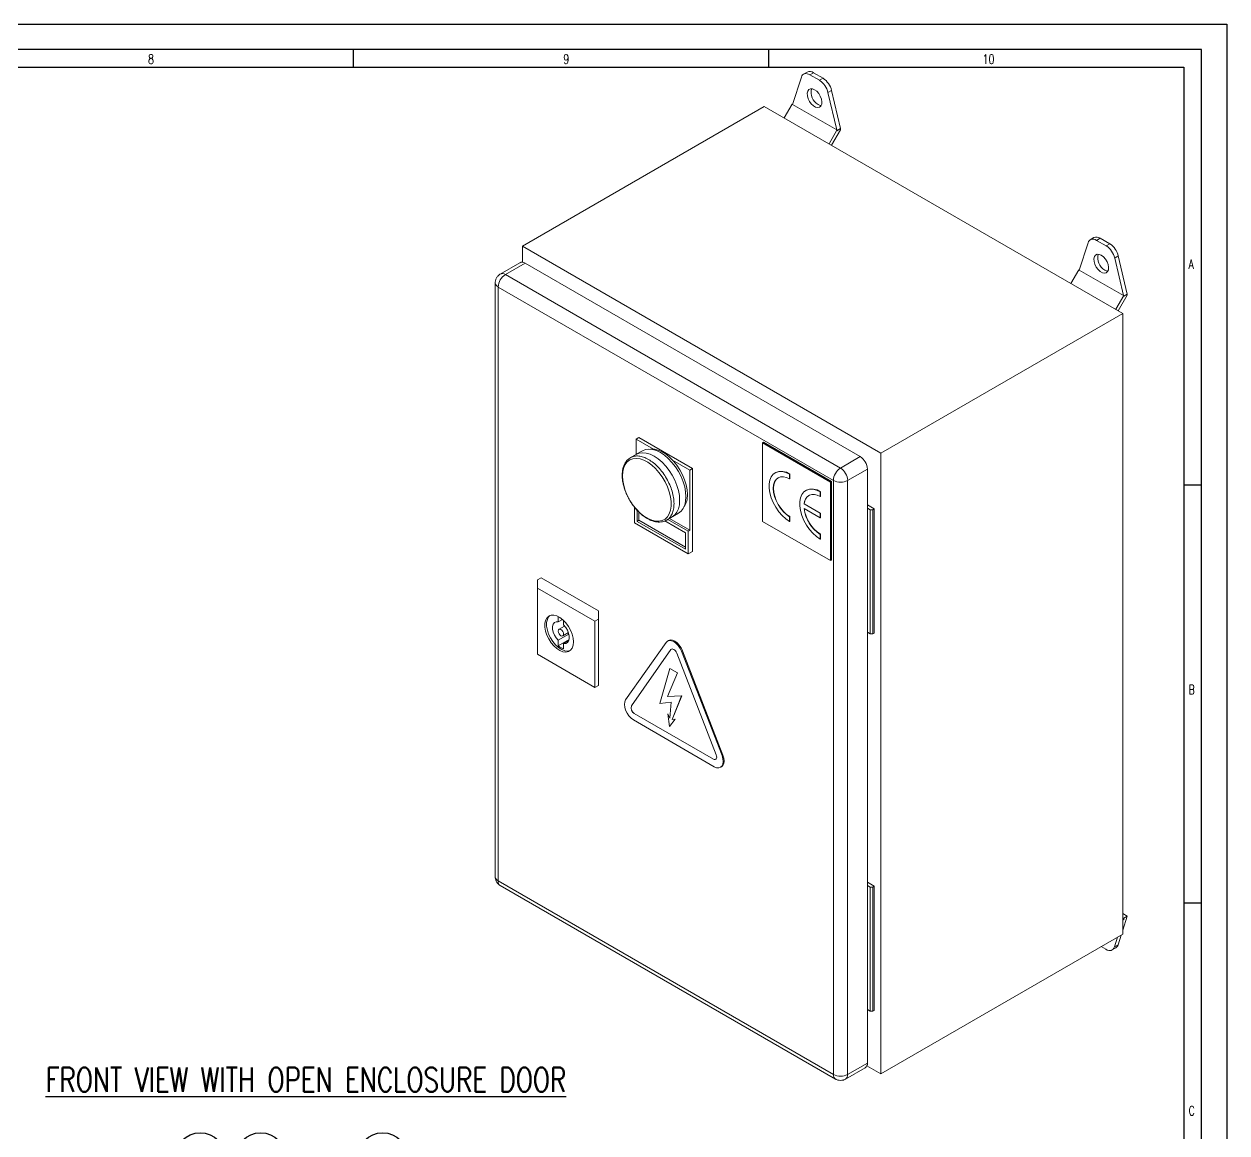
# Model space of a CAD drawing. Extents: x 4137 to 28680, y 2446 to 6814.
# Drawn here: x 11063.2 to 11537.8, y 3777.8 to 4215.3 of the extents above; entities that cross this region are included whole.
import ezdxf

# ---------------------------------------------------------------- set-up
doc = ezdxf.new("R2010")
doc.units = 0
doc.header["$LTSCALE"] = 0.5
doc.layers.get('0').update_dxf_attribs({"linetype": 'CONTINUOUS'})
doc.layers.add('DIM', color=5, linetype='CONTINUOUS')
doc.styles.get("Standard").update_dxf_attribs({"font": 'simplex.shx'})

msp = doc.modelspace()

# ---------------------------------------------------------------- linework, layer by layer
at = {"color": 7, "linetype": 'Continuous'}
for p, q in [((9855.8, 4215.32), (11537.8, 4215.32)), ((9855.8, 4215.32), (11537.8, 4215.32)), ((11537.8, 4215.32), (11537.8, 3027.32)), ((11537.8, 4215.32), (11537.8, 3027.32)), ((11527.8, 4205.32), (9875.8, 4205.32)), ((11527.8, 4205.32), (9875.8, 4205.32)), ((11527.8, 3037.32), (11527.8, 4205.32)), ((11527.8, 3037.32), (11527.8, 4205.32)), ((9882.8, 4198.32), (11520.8, 4198.32)), ((9882.8, 4198.32), (11520.8, 4198.32)), ((11520.8, 4198.32), (11520.8, 3145.32)), ((11520.8, 4198.32), (11520.8, 3145.32))]:
    msp.add_line(p, q, dxfattribs=at)
at = {"color": 7, "linetype": 'Continuous', "lineweight": 15}
for p, q in [((11372.18, 4196.35), (11370.76, 4195.54)), ((11372.18, 4196.35), (11370.76, 4195.54)), ((11373.26, 4195.29), (11374.68, 4196.11)), ((11373.26, 4195.29), (11374.68, 4196.11)), ((11374.68, 4196.11), (11378.44, 4193.93)), ((11374.68, 4196.11), (11378.44, 4193.93)), ((11369.89, 4194.37), (11366.43, 4183.58)), ((11369.89, 4194.37), (11366.43, 4183.58)), ((11377.02, 4193.12), (11373.26, 4195.29)), ((11377.02, 4193.12), (11373.26, 4195.29)), ((11377.02, 4193.12), (11378.44, 4193.93)), ((11377.02, 4193.12), (11378.44, 4193.93)), ((11380.4, 4188.31), (11381.81, 4189.12)), ((11380.4, 4188.31), (11381.81, 4189.12)), ((11383.86, 4173.52), (11380.4, 4188.31)), ((11383.86, 4173.52), (11380.4, 4188.31)), ((11381.81, 4189.12), (11385.34, 4174.07)), ((11381.81, 4189.12), (11385.34, 4174.07)), ((11355.28, 4182.81), (11259.82, 4127.7)), ((11355.28, 4182.81), (11259.82, 4127.7)), ((11496.7, 4101.17), (11355.28, 4182.81)), ((11496.7, 4101.17), (11355.28, 4182.81)), ((11366.24, 4183.69), (11363.12, 4178.28)), ((11366.24, 4183.69), (11363.12, 4178.28)), ((11366.43, 4183.58), (11366.24, 4183.69)), ((11366.43, 4183.58), (11366.24, 4183.69)), ((11383.86, 4173.52), (11366.43, 4183.58)), ((11383.86, 4173.52), (11366.43, 4183.58)), ((11380.8, 4168.08), (11383.92, 4173.48)), ((11380.8, 4168.08), (11383.92, 4173.48)), ((11381.8, 4167.5), (11385.34, 4173.62)), ((11381.8, 4167.5), (11385.34, 4173.62)), ((11383.92, 4173.48), (11383.86, 4173.52)), ((11383.92, 4173.48), (11383.86, 4173.52)), ((11385.34, 4174.07), (11383.92, 4173.25)), ((11385.34, 4174.07), (11383.92, 4173.25)), ((11383.92, 4173.25), (11383.92, 4173.48)), ((11383.92, 4173.25), (11383.92, 4173.48)), ((11385.34, 4174.07), (11385.34, 4173.62)), ((11385.34, 4174.07), (11385.34, 4173.62)), ((11483.02, 4129.06), (11479.56, 4118.27)), ((11483.02, 4129.06), (11479.56, 4118.27)), ((11485.31, 4131.04), (11483.9, 4130.22)), ((11485.31, 4131.04), (11483.9, 4130.22)), ((11486.4, 4129.98), (11487.81, 4130.79)), ((11486.4, 4129.98), (11487.81, 4130.79)), ((11490.16, 4127.81), (11486.4, 4129.98)), ((11490.16, 4127.81), (11486.4, 4129.98)), ((11487.81, 4130.79), (11491.57, 4128.62)), ((11487.81, 4130.79), (11491.57, 4128.62)), ((11259.82, 4127.7), (11259.82, 4121.34)), ((11259.82, 4127.7), (11401.25, 4046.06)), ((11259.82, 4127.7), (11259.82, 4121.34)), ((11259.82, 4127.7), (11401.25, 4046.06)), ((11490.16, 4127.81), (11491.57, 4128.62)), ((11490.16, 4127.81), (11491.57, 4128.62)), ((11258.88, 4121.16), (11251.11, 4116.67)), ((11258.88, 4121.16), (11251.11, 4116.67)), ((11253.11, 4116.47), (11260.88, 4120.96)), ((11253.11, 4116.47), (11260.88, 4120.96)), ((11260.88, 4120.96), (11393.11, 4044.63)), ((11260.88, 4120.96), (11393.11, 4044.63)), ((11493.53, 4122.99), (11494.95, 4123.81)), ((11493.53, 4122.99), (11494.95, 4123.81)), ((11497, 4108.21), (11493.53, 4122.99)), ((11497, 4108.21), (11493.53, 4122.99)), ((11494.95, 4123.81), (11498.47, 4108.76)), ((11494.95, 4123.81), (11498.47, 4108.76)), ((11385.34, 4040.14), (11253.11, 4116.47)), ((11385.34, 4040.14), (11253.11, 4116.47)), ((11479.38, 4118.37), (11476.26, 4112.97)), ((11479.38, 4118.37), (11476.26, 4112.97)), ((11479.56, 4118.27), (11479.38, 4118.37)), ((11479.56, 4118.27), (11479.38, 4118.37)), ((11497, 4108.21), (11479.56, 4118.27)), ((11497, 4108.21), (11479.56, 4118.27)), ((11249.11, 4113.21), (11249.11, 3878.86)), ((11249.11, 4113.21), (11249.11, 3878.86)), ((11250.28, 4111.57), (11382.51, 4035.24)), ((11250.28, 3877.23), (11250.28, 4111.57)), ((11250.28, 4111.57), (11382.51, 4035.24)), ((11250.28, 3877.23), (11250.28, 4111.57)), ((11493.94, 4102.76), (11497.06, 4108.17)), ((11493.94, 4102.76), (11497.06, 4108.17)), ((11494.94, 4102.19), (11498.47, 4108.31)), ((11494.94, 4102.19), (11498.47, 4108.31)), ((11497.06, 4108.17), (11497, 4108.21)), ((11497.06, 4108.17), (11497, 4108.21)), ((11498.47, 4108.76), (11497.06, 4107.94)), ((11498.47, 4108.76), (11497.06, 4107.94)), ((11497.06, 4107.94), (11497.06, 4108.17)), ((11497.06, 4107.94), (11497.06, 4108.17)), ((11498.47, 4108.76), (11498.47, 4108.31)), ((11498.47, 4108.76), (11498.47, 4108.31)), ((11401.25, 4046.06), (11496.7, 4101.17)), ((11401.25, 4046.06), (11496.7, 4101.17)), ((11496.7, 3856.2), (11496.7, 4101.17)), ((11496.7, 3856.2), (11496.7, 4101.17)), ((11305.79, 4052.18), (11304.73, 4051.56)), ((11305.79, 4052.18), (11304.73, 4051.56)), ((11304.73, 4051.56), (11304.73, 4045.56)), ((11311.59, 4047.6), (11304.73, 4051.56)), ((11304.73, 4051.56), (11304.73, 4045.56)), ((11311.59, 4047.6), (11304.73, 4051.56)), ((11327, 4039.93), (11305.79, 4052.18)), ((11327, 4039.93), (11305.79, 4052.18)), ((11354.93, 4050.34), (11354.58, 4050.14)), ((11354.93, 4050.34), (11354.58, 4050.14)), ((11381.45, 4034.63), (11354.58, 4050.14)), ((11354.58, 4050.14), (11354.58, 4019.11)), ((11381.45, 4034.63), (11354.58, 4050.14)), ((11354.58, 4050.14), (11354.58, 4019.11)), ((11381.8, 4034.83), (11354.93, 4050.34)), ((11381.8, 4034.83), (11354.93, 4050.34)), ((11304.67, 4045.53), (11302.45, 4044.25)), ((11304.67, 4045.53), (11302.45, 4044.25)), ((11307.15, 4046.95), (11304.98, 4045.7)), ((11307.15, 4046.95), (11304.98, 4045.7)), ((11393.11, 4044.63), (11385.34, 4040.14)), ((11393.11, 4044.63), (11385.34, 4040.14)), ((11401.25, 3801.1), (11401.25, 4046.06)), ((11401.25, 3801.1), (11401.25, 4046.06)), ((11325.94, 4039.32), (11319.08, 4043.28)), ((11325.94, 4039.32), (11319.08, 4043.28)), ((11327, 4039.93), (11325.94, 4039.32)), ((11327, 4039.93), (11325.94, 4039.32)), ((11325.94, 4015.64), (11325.94, 4039.32)), ((11325.94, 4015.64), (11325.94, 4039.32)), ((11327, 4007.27), (11327, 4039.93)), ((11327, 4007.27), (11327, 4039.93)), ((11388.16, 4035.24), (11395.94, 4039.73)), ((11388.16, 4035.24), (11395.94, 4039.73)), ((11395.94, 4039.73), (11395.94, 3805.38)), ((11395.94, 4039.73), (11395.94, 3805.38)), ((11359.62, 4038.29), (11359.55, 4038.25)), ((11359.62, 4038.29), (11359.55, 4038.25)), ((11365.25, 4037.69), (11365.32, 4037.73)), ((11365.25, 4037.69), (11365.32, 4037.73)), ((11365.25, 4037.69), (11365.25, 4035.83)), ((11365.25, 4037.69), (11365.25, 4035.83)), ((11365.25, 4035.83), (11365.32, 4035.87)), ((11365.25, 4035.83), (11365.32, 4035.87)), ((11365.32, 4037.73), (11365.32, 4035.87)), ((11365.32, 4037.73), (11365.32, 4035.87)), ((11381.8, 4034.83), (11381.45, 4034.63)), ((11381.8, 4034.83), (11381.45, 4034.63)), ((11381.45, 4003.6), (11381.45, 4034.63)), ((11381.45, 4003.6), (11381.45, 4034.63)), ((11381.8, 4003.8), (11381.8, 4034.83)), ((11381.8, 4003.8), (11381.8, 4034.83)), ((11382.51, 4035.24), (11382.51, 3800.89)), ((11382.51, 4035.24), (11382.51, 3800.89)), ((11388.16, 3800.89), (11388.16, 4035.24)), ((11388.16, 3800.89), (11388.16, 4035.24)), ((11371.72, 4031.31), (11371.65, 4031.27)), ((11371.72, 4031.31), (11371.65, 4031.27)), ((11377.34, 4030.71), (11377.42, 4030.75)), ((11377.34, 4030.71), (11377.42, 4030.75)), ((11377.34, 4030.71), (11377.34, 4028.85)), ((11377.34, 4030.71), (11377.34, 4028.85)), ((11377.42, 4030.75), (11377.42, 4028.89)), ((11377.42, 4030.75), (11377.42, 4028.89)), ((11304.02, 4024.75), (11304.02, 4018.49)), ((11304.02, 4024.75), (11304.02, 4018.49)), ((11370.95, 4026.02), (11371.02, 4026.06)), ((11370.95, 4026.02), (11371.02, 4026.06)), ((11370.95, 4026.02), (11377.34, 4022.33)), ((11370.95, 4026.02), (11377.34, 4022.33)), ((11371.02, 4026.06), (11377.42, 4022.37)), ((11371.02, 4026.06), (11377.42, 4022.37)), ((11377.34, 4028.85), (11377.42, 4028.89)), ((11377.34, 4028.85), (11377.42, 4028.89)), ((11398.63, 4024.01), (11395.94, 4025.56)), ((11398.63, 4024.01), (11395.94, 4025.56)), ((11305.08, 4023.51), (11305.08, 4019.11)), ((11305.08, 4023.51), (11305.08, 4019.11)), ((11305.79, 4022.77), (11305.79, 4019.51)), ((11305.79, 4022.77), (11305.79, 4019.51)), ((11316.7, 4019.57), (11318.92, 4020.85)), ((11316.7, 4019.57), (11318.92, 4020.85)), ((11325.23, 4015.23), (11317.21, 4019.86)), ((11325.23, 4015.23), (11317.21, 4019.86)), ((11325.94, 4015.64), (11317.91, 4020.27)), ((11325.94, 4015.64), (11317.91, 4020.27)), ((11319.21, 4021.03), (11321.39, 4022.29)), ((11319.21, 4021.03), (11321.39, 4022.29)), ((11365.25, 4020.93), (11365.32, 4020.97)), ((11365.25, 4020.93), (11365.32, 4020.97)), ((11365.25, 4020.93), (11365.25, 4019.07)), ((11365.25, 4020.93), (11365.25, 4019.07)), ((11365.32, 4020.97), (11365.32, 4019.11)), ((11365.32, 4020.97), (11365.32, 4019.11)), ((11370.95, 4024.16), (11377.34, 4020.47)), ((11370.95, 4024.16), (11377.34, 4020.47)), ((11377.34, 4022.33), (11377.42, 4022.37)), ((11377.34, 4022.33), (11377.42, 4022.37)), ((11377.34, 4022.33), (11377.34, 4020.47)), ((11377.34, 4022.33), (11377.34, 4020.47)), ((11377.34, 4020.47), (11377.42, 4020.51)), ((11377.34, 4020.47), (11377.42, 4020.51)), ((11377.42, 4022.37), (11377.42, 4020.51)), ((11377.42, 4022.37), (11377.42, 4020.51)), ((11395.94, 4024.34), (11397.07, 4023.68)), ((11395.94, 4024.34), (11397.07, 4023.68)), ((11397.07, 4023.68), (11398.06, 4023.68)), ((11397.07, 4023.68), (11397.07, 3974.69)), ((11397.07, 4023.68), (11398.06, 4023.68)), ((11397.07, 4023.68), (11397.07, 3974.69)), ((11398.06, 4023.68), (11398.63, 4024.01)), ((11398.06, 4023.68), (11398.63, 4024.01)), ((11398.06, 3974.69), (11398.06, 4023.68)), ((11398.06, 3974.69), (11398.06, 4023.68)), ((11398.63, 3975.02), (11398.63, 4024.01)), ((11398.63, 3975.02), (11398.63, 4024.01)), ((11304.02, 4018.49), (11325.23, 4006.25)), ((11304.02, 4018.49), (11325.23, 4006.25)), ((11305.08, 4019.11), (11305.79, 4019.51)), ((11305.08, 4019.11), (11305.79, 4019.51)), ((11305.08, 4019.11), (11324.17, 4008.08)), ((11305.08, 4019.11), (11324.17, 4008.08)), ((11305.79, 4019.51), (11324.17, 4008.9)), ((11305.79, 4019.51), (11324.17, 4008.9)), ((11324.17, 4014.62), (11316.08, 4019.29)), ((11324.17, 4014.62), (11316.08, 4019.29)), ((11325.23, 4015.23), (11325.94, 4015.64)), ((11325.23, 4015.23), (11325.94, 4015.64)), ((11325.23, 4006.25), (11325.23, 4015.23)), ((11325.23, 4006.25), (11325.23, 4015.23)), ((11354.58, 4019.11), (11381.45, 4003.6)), ((11354.58, 4019.11), (11381.45, 4003.6)), ((11365.25, 4019.07), (11365.32, 4019.11)), ((11365.25, 4019.07), (11365.32, 4019.11)), ((11324.17, 4008.08), (11324.17, 4014.62)), ((11324.17, 4008.08), (11324.17, 4014.62)), ((11377.34, 4013.95), (11377.42, 4013.99)), ((11377.34, 4013.95), (11377.42, 4013.99)), ((11377.34, 4013.95), (11377.34, 4012.09)), ((11377.34, 4013.95), (11377.34, 4012.09)), ((11377.34, 4012.09), (11377.42, 4012.13)), ((11377.34, 4012.09), (11377.42, 4012.13)), ((11377.42, 4013.99), (11377.42, 4012.13)), ((11377.42, 4013.99), (11377.42, 4012.13)), ((11327, 4007.27), (11325.23, 4006.25)), ((11327, 4007.27), (11325.23, 4006.25)), ((11381.8, 4003.8), (11381.45, 4003.6)), ((11381.8, 4003.8), (11381.45, 4003.6)), ((11267.25, 3996.85), (11265.83, 3996.04)), ((11267.25, 3996.85), (11265.83, 3996.04)), ((11289.88, 3983.79), (11267.25, 3996.85)), ((11289.88, 3983.79), (11267.25, 3996.85)), ((11265.83, 3996.04), (11265.83, 3992.77)), ((11265.83, 3996.04), (11265.83, 3992.77)), ((11265.83, 3966.64), (11265.83, 3992.77)), ((11265.83, 3992.77), (11288.46, 3979.71)), ((11265.83, 3966.64), (11265.83, 3992.77)), ((11265.83, 3992.77), (11288.46, 3979.71)), ((11289.88, 3980.52), (11289.88, 3983.79)), ((11289.88, 3980.52), (11289.88, 3983.79)), ((11273.97, 3979.46), (11273.97, 3981.53)), ((11273.97, 3979.46), (11273.97, 3981.53)), ((11273.97, 3979.46), (11275.62, 3980.42)), ((11273.97, 3979.46), (11275.62, 3980.42)), ((11276.5, 3977.8), (11274.28, 3976.51)), ((11276.5, 3977.8), (11274.28, 3976.51)), ((11276.09, 3979.99), (11276.09, 3978.24)), ((11276.09, 3979.99), (11276.09, 3978.24)), ((11288.46, 3979.71), (11289.88, 3980.52)), ((11288.46, 3979.71), (11289.88, 3980.52)), ((11288.46, 3953.58), (11288.46, 3979.71)), ((11288.46, 3953.58), (11288.46, 3979.71)), ((11289.88, 3954.39), (11289.88, 3980.52)), ((11289.88, 3954.39), (11289.88, 3980.52)), ((11278.18, 3974.62), (11273.97, 3972.19)), ((11278.18, 3974.62), (11273.97, 3972.19)), ((11273.97, 3970.04), (11278.27, 3972.52)), ((11273.97, 3970.04), (11278.27, 3972.52)), ((11275.78, 3973.92), (11278, 3975.2)), ((11275.78, 3973.92), (11278, 3975.2)), ((11395.94, 3975.35), (11397.07, 3974.69)), ((11395.94, 3975.35), (11397.07, 3974.69)), ((11398.06, 3974.69), (11397.07, 3974.69)), ((11398.06, 3974.69), (11397.07, 3974.69)), ((11398.06, 3974.69), (11398.63, 3975.02)), ((11398.06, 3974.69), (11398.63, 3975.02)), ((11273.97, 3970.04), (11273.97, 3972.19)), ((11273.97, 3970.04), (11273.97, 3972.19)), ((11276.09, 3970.97), (11278.18, 3972.17)), ((11276.09, 3970.97), (11278.18, 3972.17)), ((11276.09, 3970.97), (11276.09, 3968.81)), ((11276.09, 3970.97), (11276.09, 3968.81)), ((11316.52, 3971.37), (11300.54, 3948.64)), ((11316.52, 3971.37), (11300.54, 3948.64)), ((11302.83, 3946.3), (11318.43, 3968.49)), ((11302.83, 3946.3), (11318.43, 3968.49)), ((11302.83, 3946.3), (11318.43, 3968.49)), ((11302.83, 3946.3), (11318.43, 3968.49)), ((11317.44, 3972.1), (11317.08, 3971.89)), ((11317.44, 3972.1), (11317.08, 3971.89)), ((11318.64, 3968.69), (11318.43, 3968.49)), ((11318.64, 3968.69), (11318.43, 3968.49)), ((11318.43, 3968.49), (11318.43, 3968.49)), ((11318.43, 3968.49), (11318.43, 3968.49)), ((11323, 3968.04), (11322.64, 3967.83)), ((11323, 3968.04), (11322.64, 3967.83)), ((11338.61, 3926.66), (11322.64, 3967.83)), ((11338.61, 3926.66), (11322.64, 3967.83)), ((11338.97, 3926.87), (11323, 3968.04)), ((11338.97, 3926.87), (11323, 3968.04)), ((11265.83, 3966.64), (11288.46, 3953.58)), ((11265.83, 3966.64), (11288.46, 3953.58)), ((11320.72, 3967.16), (11336.33, 3926.96)), ((11320.72, 3967.16), (11336.33, 3926.96)), ((11318.03, 3961), (11314, 3947.25)), ((11318.03, 3961), (11314, 3947.25)), ((11320.99, 3959.29), (11317.11, 3950)), ((11320.99, 3959.29), (11317.11, 3950)), ((11321, 3959.29), (11317.12, 3950.01)), ((11321, 3959.29), (11317.12, 3950.01)), ((11318.03, 3961), (11320.99, 3959.29)), ((11318.03, 3961), (11318.04, 3961)), ((11318.03, 3961), (11320.99, 3959.29)), ((11318.03, 3961), (11318.04, 3961)), ((11318.04, 3961), (11321, 3959.29)), ((11318.04, 3961), (11321, 3959.29)), ((11320.99, 3959.29), (11321, 3959.29)), ((11320.99, 3959.29), (11321, 3959.29)), ((11288.46, 3953.58), (11289.88, 3954.39)), ((11288.46, 3953.58), (11289.88, 3954.39)), ((11317.11, 3950), (11322.66, 3950.27)), ((11317.11, 3950), (11322.66, 3950.27)), ((11317.11, 3950), (11317.12, 3950.01)), ((11317.11, 3950), (11317.12, 3950.01)), ((11317.12, 3950.01), (11322.67, 3950.28)), ((11317.12, 3950.01), (11322.67, 3950.28)), ((11322.66, 3950.27), (11318.93, 3940.99)), ((11322.66, 3950.27), (11318.93, 3940.99)), ((11322.67, 3950.28), (11318.94, 3940.99)), ((11322.67, 3950.28), (11318.94, 3940.99)), ((11322.66, 3950.27), (11322.67, 3950.28)), ((11322.66, 3950.27), (11322.67, 3950.28)), ((11302.83, 3946.3), (11302.83, 3946.3)), ((11302.83, 3946.3), (11302.83, 3946.3)), ((11314, 3947.25), (11318.51, 3947.71)), ((11314, 3947.25), (11318.51, 3947.71)), ((11318.51, 3947.71), (11318.05, 3941.51)), ((11318.51, 3947.71), (11318.05, 3941.51)), ((11303.6, 3940.75), (11335.55, 3922.3)), ((11303.6, 3940.75), (11335.55, 3922.3)), ((11335.18, 3925.32), (11303.97, 3943.34)), ((11303.97, 3943.34), (11303.98, 3943.34)), ((11335.18, 3925.32), (11303.97, 3943.34)), ((11303.97, 3943.34), (11303.98, 3943.34)), ((11335.18, 3925.33), (11303.98, 3943.34)), ((11335.18, 3925.33), (11303.98, 3943.34)), ((11317.24, 3943.1), (11318.05, 3941.53)), ((11317.24, 3943.1), (11317.8, 3938.16)), ((11317.24, 3943.1), (11318.05, 3941.51)), ((11317.24, 3943.1), (11317.24, 3943.1)), ((11317.24, 3943.1), (11318.05, 3941.53)), ((11317.24, 3943.1), (11317.8, 3938.16)), ((11317.24, 3943.1), (11318.05, 3941.51)), ((11317.24, 3943.1), (11317.24, 3943.1)), ((11317.8, 3938.16), (11320.05, 3941.07)), ((11317.8, 3938.16), (11320.05, 3941.07)), ((11317.81, 3938.17), (11320.05, 3941.08)), ((11317.81, 3938.17), (11320.05, 3941.08)), ((11320.05, 3941.07), (11318.93, 3940.99)), ((11320.05, 3941.07), (11318.93, 3940.99)), ((11318.93, 3940.99), (11318.94, 3940.99)), ((11318.93, 3940.99), (11318.94, 3940.99)), ((11320.05, 3941.08), (11318.94, 3940.99)), ((11320.05, 3941.08), (11318.94, 3940.99)), ((11320.05, 3941.07), (11320.05, 3941.08)), ((11320.05, 3941.07), (11320.05, 3941.08)), ((11317.8, 3938.16), (11317.81, 3938.17)), ((11317.8, 3938.16), (11317.81, 3938.17)), ((11335.18, 3925.32), (11335.18, 3925.33)), ((11335.18, 3925.32), (11335.18, 3925.33)), ((11338.97, 3926.87), (11338.61, 3926.66)), ((11338.97, 3926.87), (11338.61, 3926.66)), ((11338.05, 3922.06), (11338.41, 3922.26)), ((11338.05, 3922.06), (11338.41, 3922.26)), ((11382.51, 3800.89), (11250.28, 3877.23)), ((11382.51, 3800.89), (11250.28, 3877.23)), ((11251.11, 3875.4), (11383.34, 3799.06)), ((11251.11, 3875.4), (11383.34, 3799.06)), ((11398.63, 3875.16), (11395.94, 3876.71)), ((11398.63, 3875.16), (11395.94, 3876.71)), ((11395.94, 3875.48), (11397.07, 3874.83)), ((11395.94, 3875.48), (11397.07, 3874.83)), ((11397.07, 3874.83), (11398.06, 3874.83)), ((11397.07, 3874.83), (11397.07, 3825.84)), ((11397.07, 3874.83), (11398.06, 3874.83)), ((11397.07, 3874.83), (11397.07, 3825.84)), ((11398.06, 3874.83), (11398.63, 3875.16)), ((11398.06, 3874.83), (11398.63, 3875.16)), ((11398.06, 3825.84), (11398.06, 3874.83)), ((11398.06, 3825.84), (11398.06, 3874.83)), ((11398.63, 3826.16), (11398.63, 3875.16)), ((11398.63, 3826.16), (11398.63, 3875.16)), ((11496.7, 3864.37), (11498.47, 3863.35)), ((11496.7, 3864.37), (11498.47, 3863.35)), ((11498.47, 3863.35), (11496.7, 3857.84)), ((11498.47, 3863.35), (11496.7, 3857.84)), ((11498.47, 3863.35), (11497.06, 3862.53)), ((11498.47, 3863.35), (11497.06, 3862.53)), ((11497.06, 3861.85), (11496.7, 3862.06)), ((11496.7, 3862.06), (11496.88, 3861.96)), ((11497.06, 3861.85), (11496.7, 3862.06)), ((11496.7, 3862.06), (11496.88, 3861.96)), ((11496.7, 3861.43), (11496.88, 3861.96)), ((11496.7, 3861.43), (11496.88, 3861.96)), ((11496.88, 3861.96), (11497.06, 3861.85)), ((11496.88, 3861.96), (11497.06, 3861.85)), ((11497.06, 3862.53), (11497.06, 3861.85)), ((11497.06, 3862.53), (11497.06, 3861.85)), ((11401.25, 3801.1), (11496.7, 3856.2)), ((11401.25, 3801.1), (11496.7, 3856.2)), ((11493.41, 3851.17), (11494.65, 3855.02)), ((11493.41, 3851.17), (11494.65, 3855.02)), ((11496.06, 3855.83), (11494.83, 3851.98)), ((11496.06, 3855.83), (11494.83, 3851.98)), ((11488.22, 3851.3), (11490.04, 3850.25)), ((11488.22, 3851.3), (11490.04, 3850.25)), ((11492.54, 3850), (11493.95, 3850.82)), ((11492.54, 3850), (11493.95, 3850.82)), ((11494.83, 3851.98), (11493.41, 3851.17)), ((11494.83, 3851.98), (11493.41, 3851.17)), ((11395.94, 3826.49), (11397.07, 3825.84)), ((11395.94, 3826.49), (11397.07, 3825.84)), ((11398.06, 3825.84), (11397.07, 3825.84)), ((11398.06, 3825.84), (11397.07, 3825.84)), ((11398.06, 3825.84), (11398.63, 3826.16)), ((11398.06, 3825.84), (11398.63, 3826.16)), ((11387.34, 3799.06), (11395.11, 3803.55)), ((11387.34, 3799.06), (11395.11, 3803.55)), ((11395.94, 3805.38), (11388.16, 3800.89)), ((11395.94, 3805.38), (11388.16, 3800.89)), ((11395.74, 3804.28), (11401.25, 3801.1)), ((11395.74, 3804.28), (11401.25, 3801.1))]:
    msp.add_line(p, q, dxfattribs=at)
at = {"color": 7, "linetype": 'Continuous', "lineweight": 15, "flags": 128}
for points in [[(11373.26, 4195.29), (11372.7, 4195.56), (11372.16, 4195.72), (11371.64, 4195.77), (11371.17, 4195.71), (11370.74, 4195.53), (11370.38, 4195.24), (11370.1, 4194.85), (11369.89, 4194.37)], [(11373.26, 4195.29), (11372.7, 4195.56), (11372.16, 4195.72), (11371.64, 4195.77), (11371.17, 4195.71), (11370.74, 4195.53), (11370.38, 4195.24), (11370.1, 4194.85), (11369.89, 4194.37)], [(11375.08, 4189.42), (11375.94, 4188.78), (11376.72, 4187.9), (11377.35, 4186.85), (11377.78, 4185.74), (11377.97, 4184.65), (11377.91, 4183.7), (11377.59, 4182.95), (11377.05, 4182.48), (11376.34, 4182.33), (11375.51, 4182.51), (11374.65, 4183.01), (11373.82, 4183.78), (11373.11, 4184.76), (11372.57, 4185.85), (11372.26, 4186.96), (11372.19, 4187.99), (11372.38, 4188.85), (11372.82, 4189.47), (11373.45, 4189.78), (11374.23, 4189.77), (11375.08, 4189.42)], [(11375.08, 4189.42), (11375.94, 4188.78), (11376.72, 4187.9), (11377.35, 4186.85), (11377.78, 4185.74), (11377.97, 4184.65), (11377.91, 4183.7), (11377.59, 4182.95), (11377.05, 4182.48), (11376.34, 4182.33), (11375.51, 4182.51), (11374.65, 4183.01), (11373.82, 4183.78), (11373.11, 4184.76), (11372.57, 4185.85), (11372.26, 4186.96), (11372.19, 4187.99), (11372.38, 4188.85), (11372.82, 4189.47), (11373.45, 4189.78), (11374.23, 4189.77), (11375.08, 4189.42)], [(11376.5, 4183.54), (11377.35, 4183.2), (11377.71, 4183.15)], [(11376.5, 4183.54), (11377.35, 4183.2), (11377.71, 4183.15)], [(11486.4, 4129.98), (11485.84, 4130.25), (11485.3, 4130.41), (11484.78, 4130.46), (11484.3, 4130.39), (11483.88, 4130.21), (11483.52, 4129.93), (11483.23, 4129.54), (11483.02, 4129.06)], [(11486.4, 4129.98), (11485.84, 4130.25), (11485.3, 4130.41), (11484.78, 4130.46), (11484.3, 4130.39), (11483.88, 4130.21), (11483.52, 4129.93), (11483.23, 4129.54), (11483.02, 4129.06)], [(11488.22, 4124.11), (11489.07, 4123.47), (11489.85, 4122.58), (11490.49, 4121.54), (11490.92, 4120.43), (11491.11, 4119.34), (11491.05, 4118.38), (11490.73, 4117.64), (11490.19, 4117.17), (11489.48, 4117.02), (11488.65, 4117.2), (11487.79, 4117.7), (11486.96, 4118.47), (11486.25, 4119.45), (11485.71, 4120.54), (11485.39, 4121.65), (11485.33, 4122.68), (11485.52, 4123.54), (11485.95, 4124.16), (11486.59, 4124.47), (11487.36, 4124.45), (11488.22, 4124.11)], [(11488.22, 4124.11), (11489.07, 4123.47), (11489.85, 4122.58), (11490.49, 4121.54), (11490.92, 4120.43), (11491.11, 4119.34), (11491.05, 4118.38), (11490.73, 4117.64), (11490.19, 4117.17), (11489.48, 4117.02), (11488.65, 4117.2), (11487.79, 4117.7), (11486.96, 4118.47), (11486.25, 4119.45), (11485.71, 4120.54), (11485.39, 4121.65), (11485.33, 4122.68), (11485.52, 4123.54), (11485.95, 4124.16), (11486.59, 4124.47), (11487.36, 4124.45), (11488.22, 4124.11)], [(11489.63, 4118.23), (11490.49, 4117.88), (11490.85, 4117.84)], [(11489.63, 4118.23), (11490.49, 4117.88), (11490.85, 4117.84)], [(11299.29, 4037.08), (11299.42, 4035.23), (11299.79, 4033.28), (11300.4, 4031.28), (11301.22, 4029.29), (11302.25, 4027.36), (11303.45, 4025.54), (11304.79, 4023.87), (11306.24, 4022.4), (11307.75, 4021.17), (11309.3, 4020.21), (11310.83, 4019.53), (11312.32, 4019.17), (11313.72, 4019.13), (11314.99, 4019.41), (11316.11, 4020.01), (11317.04, 4020.9), (11317.76, 4022.07), (11318.25, 4023.48), (11318.5, 4025.1), (11318.5, 4026.89), (11318.25, 4028.79), (11317.76, 4030.77), (11317.04, 4032.77), (11316.11, 4034.74), (11314.99, 4036.62), (11313.72, 4038.37), (11312.32, 4039.94), (11310.83, 4041.3), (11309.3, 4042.4), (11307.75, 4043.22), (11306.24, 4043.74), (11304.79, 4043.94), (11303.45, 4043.82), (11302.25, 4043.38), (11301.22, 4042.64), (11300.4, 4041.6), (11299.79, 4040.31), (11299.42, 4038.79), (11299.29, 4037.08)], [(11299.29, 4037.08), (11299.42, 4035.23), (11299.79, 4033.28), (11300.4, 4031.28), (11301.22, 4029.29), (11302.25, 4027.36), (11303.45, 4025.54), (11304.79, 4023.87), (11306.24, 4022.4), (11307.75, 4021.17), (11309.3, 4020.21), (11310.83, 4019.53), (11312.32, 4019.17), (11313.72, 4019.13), (11314.99, 4019.41), (11316.11, 4020.01), (11317.04, 4020.9), (11317.76, 4022.07), (11318.25, 4023.48), (11318.5, 4025.1), (11318.5, 4026.89), (11318.25, 4028.79), (11317.76, 4030.77), (11317.04, 4032.77), (11316.11, 4034.74), (11314.99, 4036.62), (11313.72, 4038.37), (11312.32, 4039.94), (11310.83, 4041.3), (11309.3, 4042.4), (11307.75, 4043.22), (11306.24, 4043.74), (11304.79, 4043.94), (11303.45, 4043.82), (11302.25, 4043.38), (11301.22, 4042.64), (11300.4, 4041.6), (11299.79, 4040.31), (11299.42, 4038.79), (11299.29, 4037.08)], [(11321.87, 4027.38), (11321.75, 4029.27), (11321.38, 4031.26), (11320.77, 4033.29), (11319.95, 4035.33), (11318.92, 4037.31), (11317.72, 4039.19), (11316.37, 4040.92), (11314.91, 4042.46), (11313.37, 4043.78), (11311.8, 4044.83), (11310.22, 4045.6), (11308.68, 4046.06), (11307.22, 4046.2), (11305.87, 4046.03), (11304.67, 4045.53)], [(11321.87, 4027.38), (11321.75, 4029.27), (11321.38, 4031.26), (11320.77, 4033.29), (11319.95, 4035.33), (11318.92, 4037.31), (11317.72, 4039.19), (11316.37, 4040.92), (11314.91, 4042.46), (11313.37, 4043.78), (11311.8, 4044.83), (11310.22, 4045.6), (11308.68, 4046.06), (11307.22, 4046.2), (11305.87, 4046.03), (11304.67, 4045.53)], [(11324.34, 4028.81), (11324.21, 4030.7), (11323.85, 4032.69), (11323.24, 4034.72), (11322.42, 4036.75), (11321.39, 4038.73), (11320.19, 4040.61), (11318.84, 4042.34), (11317.38, 4043.88), (11315.85, 4045.19), (11314.27, 4046.25), (11312.7, 4047.01), (11311.16, 4047.47), (11309.7, 4047.62), (11308.35, 4047.44), (11307.15, 4046.95)], [(11324.34, 4028.81), (11324.21, 4030.7), (11323.85, 4032.69), (11323.24, 4034.72), (11322.42, 4036.75), (11321.39, 4038.73), (11320.19, 4040.61), (11318.84, 4042.34), (11317.38, 4043.88), (11315.85, 4045.19), (11314.27, 4046.25), (11312.7, 4047.01), (11311.16, 4047.47), (11309.7, 4047.62), (11308.35, 4047.44), (11307.15, 4046.95)], [(11324.93, 4029.69), (11324.81, 4031.54), (11324.44, 4033.49), (11323.83, 4035.48), (11323.01, 4037.46), (11321.98, 4039.39), (11320.78, 4041.21), (11319.45, 4042.87), (11318, 4044.34), (11316.49, 4045.57), (11314.95, 4046.53), (11313.41, 4047.2), (11311.93, 4047.56), (11310.53, 4047.6), (11310.39, 4047.59)], [(11324.93, 4029.69), (11324.81, 4031.54), (11324.44, 4033.49), (11323.83, 4035.48), (11323.01, 4037.46), (11321.98, 4039.39), (11320.78, 4041.21), (11319.45, 4042.87), (11318, 4044.34), (11316.49, 4045.57), (11314.95, 4046.53), (11313.41, 4047.2), (11311.93, 4047.56), (11310.53, 4047.6), (11310.39, 4047.59)], [(11365.25, 4037.69), (11363.77, 4038.38), (11362.34, 4038.74), (11361.01, 4038.74), (11359.82, 4038.39), (11358.82, 4037.7), (11358.04, 4036.69), (11357.5, 4035.4), (11357.23, 4033.87), (11357.23, 4032.15), (11357.5, 4030.31), (11358.04, 4028.4), (11358.82, 4026.48), (11359.82, 4024.64), (11361.01, 4022.91), (11362.34, 4021.38), (11363.77, 4020.08), (11365.25, 4019.07)], [(11365.25, 4037.69), (11363.77, 4038.38), (11362.34, 4038.74), (11361.01, 4038.74), (11359.82, 4038.39), (11358.82, 4037.7), (11358.04, 4036.69), (11357.5, 4035.4), (11357.23, 4033.87), (11357.23, 4032.15), (11357.5, 4030.31), (11358.04, 4028.4), (11358.82, 4026.48), (11359.82, 4024.64), (11361.01, 4022.91), (11362.34, 4021.38), (11363.77, 4020.08), (11365.25, 4019.07)], [(11365.25, 4035.83), (11364, 4036.41), (11362.79, 4036.68), (11361.67, 4036.64), (11360.69, 4036.28), (11359.89, 4035.61), (11359.3, 4034.67), (11358.93, 4033.48), (11358.8, 4032.1), (11358.93, 4030.58), (11359.3, 4028.97), (11359.89, 4027.34), (11360.69, 4025.75), (11361.67, 4024.26), (11362.79, 4022.92), (11364, 4021.8), (11365.25, 4020.93)], [(11365.25, 4035.83), (11364, 4036.41), (11362.79, 4036.68), (11361.67, 4036.64), (11360.69, 4036.28), (11359.89, 4035.61), (11359.3, 4034.67), (11358.93, 4033.48), (11358.8, 4032.1), (11358.93, 4030.58), (11359.3, 4028.97), (11359.89, 4027.34), (11360.69, 4025.75), (11361.67, 4024.26), (11362.79, 4022.92), (11364, 4021.8), (11365.25, 4020.93)], [(11360.76, 4036.32), (11360.76, 4036.32), (11359.96, 4035.65), (11359.37, 4034.71), (11359, 4033.52), (11358.88, 4032.14), (11359, 4030.62), (11359.37, 4029.01), (11359.96, 4027.38), (11360.76, 4025.79), (11361.74, 4024.3), (11362.86, 4022.96), (11364.07, 4021.84), (11365.32, 4020.97)], [(11360.76, 4036.32), (11360.76, 4036.32), (11359.96, 4035.65), (11359.37, 4034.71), (11359, 4033.52), (11358.88, 4032.14), (11359, 4030.62), (11359.37, 4029.01), (11359.96, 4027.38), (11360.76, 4025.79), (11361.74, 4024.3), (11362.86, 4022.96), (11364.07, 4021.84), (11365.32, 4020.97)], [(11377.34, 4030.71), (11375.86, 4031.4), (11374.43, 4031.76), (11373.1, 4031.76), (11371.91, 4031.41), (11370.91, 4030.72), (11370.13, 4029.71), (11369.59, 4028.42), (11369.32, 4026.89), (11369.32, 4025.17), (11369.59, 4023.33), (11370.13, 4021.42), (11370.91, 4019.5), (11371.91, 4017.66), (11373.1, 4015.93), (11374.43, 4014.4), (11375.86, 4013.1), (11377.34, 4012.09)], [(11377.34, 4030.71), (11375.86, 4031.4), (11374.43, 4031.76), (11373.1, 4031.76), (11371.91, 4031.41), (11370.91, 4030.72), (11370.13, 4029.71), (11369.59, 4028.42), (11369.32, 4026.89), (11369.32, 4025.17), (11369.59, 4023.33), (11370.13, 4021.42), (11370.91, 4019.5), (11371.91, 4017.66), (11373.1, 4015.93), (11374.43, 4014.4), (11375.86, 4013.1), (11377.34, 4012.09)], [(11377.34, 4028.85), (11376.19, 4029.39), (11375.06, 4029.68), (11374.02, 4029.7), (11373.08, 4029.45), (11372.28, 4028.93), (11371.64, 4028.17), (11371.2, 4027.19), (11370.95, 4026.02)], [(11377.34, 4028.85), (11376.19, 4029.39), (11375.06, 4029.68), (11374.02, 4029.7), (11373.08, 4029.45), (11372.28, 4028.93), (11371.64, 4028.17), (11371.2, 4027.19), (11370.95, 4026.02)], [(11318.92, 4020.85), (11318.92, 4020.85), (11319.95, 4021.65), (11320.77, 4022.73), (11321.38, 4024.06), (11321.75, 4025.63), (11321.87, 4027.38)], [(11318.92, 4020.85), (11318.92, 4020.85), (11319.95, 4021.65), (11320.77, 4022.73), (11321.38, 4024.06), (11321.75, 4025.63), (11321.87, 4027.38)], [(11321.39, 4022.29), (11321.39, 4022.29), (11322.42, 4023.09), (11323.24, 4024.17), (11323.85, 4025.5), (11324.21, 4027.06), (11324.34, 4028.81)], [(11321.39, 4022.29), (11321.39, 4022.29), (11322.42, 4023.09), (11323.24, 4024.17), (11323.85, 4025.5), (11324.21, 4027.06), (11324.34, 4028.81)], [(11279.98, 3971.54), (11279.84, 3973.02), (11279.45, 3974.59), (11278.82, 3976.16), (11277.98, 3977.67), (11276.97, 3979.05), (11275.83, 3980.23), (11274.63, 3981.15), (11273.4, 3981.78), (11272.23, 3982.08), (11271.14, 3982.05), (11270.21, 3981.67), (11269.47, 3980.97), (11268.96, 3979.99), (11268.7, 3978.76), (11268.7, 3977.35), (11268.96, 3975.82), (11269.47, 3974.24), (11270.21, 3972.69), (11271.14, 3971.23), (11272.23, 3969.95), (11273.4, 3968.89), (11274.63, 3968.11), (11275.83, 3967.64), (11276.97, 3967.51), (11277.98, 3967.71), (11278.82, 3968.25), (11279.45, 3969.1), (11279.84, 3970.21), (11279.98, 3971.54)], [(11279.98, 3971.54), (11279.84, 3973.02), (11279.45, 3974.59), (11278.82, 3976.16), (11277.98, 3977.67), (11276.97, 3979.05), (11275.83, 3980.23), (11274.63, 3981.15), (11273.4, 3981.78), (11272.23, 3982.08), (11271.14, 3982.05), (11270.21, 3981.67), (11269.47, 3980.97), (11268.96, 3979.99), (11268.7, 3978.76), (11268.7, 3977.35), (11268.96, 3975.82), (11269.47, 3974.24), (11270.21, 3972.69), (11271.14, 3971.23), (11272.23, 3969.95), (11273.4, 3968.89), (11274.63, 3968.11), (11275.83, 3967.64), (11276.97, 3967.51), (11277.98, 3967.71), (11278.82, 3968.25), (11279.45, 3969.1), (11279.84, 3970.21), (11279.98, 3971.54)], [(11270.69, 3981.91), (11270.18, 3981.38), (11269.67, 3980.4), (11269.4, 3979.17), (11269.4, 3977.76), (11269.67, 3976.22), (11270.18, 3974.65), (11270.92, 3973.09), (11271.85, 3971.64), (11272.93, 3970.36), (11274.11, 3969.3), (11275.33, 3968.52), (11276.54, 3968.05), (11277.68, 3967.91), (11278.66, 3968.11)], [(11270.69, 3981.91), (11270.18, 3981.38), (11269.67, 3980.4), (11269.4, 3979.17), (11269.4, 3977.76), (11269.67, 3976.22), (11270.18, 3974.65), (11270.92, 3973.09), (11271.85, 3971.64), (11272.93, 3970.36), (11274.11, 3969.3), (11275.33, 3968.52), (11276.54, 3968.05), (11277.68, 3967.91), (11278.66, 3968.11)], [(11273.97, 3972.19), (11273.15, 3973.14), (11272.47, 3974.24), (11271.99, 3975.42), (11271.74, 3976.59), (11271.74, 3977.64), (11271.99, 3978.52), (11272.47, 3979.14), (11273.15, 3979.46), (11273.97, 3979.46)], [(11273.97, 3972.19), (11273.15, 3973.14), (11272.47, 3974.24), (11271.99, 3975.42), (11271.74, 3976.59), (11271.74, 3977.64), (11271.99, 3978.52), (11272.47, 3979.14), (11273.15, 3979.46), (11273.97, 3979.46)], [(11276.09, 3978.24), (11276.91, 3977.29), (11277.59, 3976.19), (11278.07, 3975.01), (11278.32, 3973.84), (11278.32, 3972.79), (11278.07, 3971.91), (11277.59, 3971.29), (11276.91, 3970.97), (11276.09, 3970.97)], [(11276.09, 3978.24), (11276.91, 3977.29), (11277.59, 3976.19), (11278.07, 3975.01), (11278.32, 3973.84), (11278.32, 3972.79), (11278.07, 3971.91), (11277.59, 3971.29), (11276.91, 3970.97), (11276.09, 3970.97)], [(11276.09, 3974.6), (11276.01, 3974.18), (11275.78, 3973.92), (11275.43, 3973.85), (11275.03, 3973.99), (11274.62, 3974.32), (11274.28, 3974.78), (11274.05, 3975.31), (11273.97, 3975.83), (11274.05, 3976.25), (11274.28, 3976.51), (11274.62, 3976.58), (11275.03, 3976.44), (11275.43, 3976.11), (11275.78, 3975.65), (11276.01, 3975.12), (11276.09, 3974.6)], [(11276.09, 3974.6), (11276.01, 3974.18), (11275.78, 3973.92), (11275.43, 3973.85), (11275.03, 3973.99), (11274.62, 3974.32), (11274.28, 3974.78), (11274.05, 3975.31), (11273.97, 3975.83), (11274.05, 3976.25), (11274.28, 3976.51), (11274.62, 3976.58), (11275.03, 3976.44), (11275.43, 3976.11), (11275.78, 3975.65), (11276.01, 3975.12), (11276.09, 3974.6)], [(11322.64, 3967.83), (11322.08, 3969), (11321.35, 3970.07), (11320.49, 3970.97), (11319.58, 3971.64), (11318.66, 3972.03), (11317.81, 3972.12), (11317.08, 3971.89), (11316.52, 3971.37)], [(11322.64, 3967.83), (11322.08, 3969), (11321.35, 3970.07), (11320.49, 3970.97), (11319.58, 3971.64), (11318.66, 3972.03), (11317.81, 3972.12), (11317.08, 3971.89), (11316.52, 3971.37)], [(11323, 3968.04), (11322.44, 3969.21), (11321.71, 3970.28), (11320.85, 3971.18), (11319.94, 3971.85), (11319.02, 3972.24), (11318.17, 3972.32), (11317.44, 3972.1)], [(11323, 3968.04), (11322.44, 3969.21), (11321.71, 3970.28), (11320.85, 3971.18), (11319.94, 3971.85), (11319.02, 3972.24), (11318.17, 3972.32), (11317.44, 3972.1)], [(11320.72, 3967.16), (11320.51, 3967.6), (11320.24, 3968), (11319.92, 3968.34), (11319.58, 3968.59), (11319.23, 3968.73), (11318.91, 3968.77), (11318.64, 3968.68), (11318.43, 3968.49)], [(11320.72, 3967.16), (11320.51, 3967.6), (11320.24, 3968), (11319.92, 3968.34), (11319.58, 3968.59), (11319.23, 3968.73), (11318.91, 3968.77), (11318.64, 3968.68), (11318.43, 3968.49)], [(11300.54, 3948.64), (11300.19, 3947.86), (11300.07, 3946.87), (11300.19, 3945.74), (11300.54, 3944.56), (11301.1, 3943.39), (11301.83, 3942.31), (11302.69, 3941.41), (11303.6, 3940.75)], [(11300.54, 3948.64), (11300.19, 3947.86), (11300.07, 3946.87), (11300.19, 3945.74), (11300.54, 3944.56), (11301.1, 3943.39), (11301.83, 3942.31), (11302.69, 3941.41), (11303.6, 3940.75)], [(11335.18, 3925.32), (11335.52, 3925.18), (11335.84, 3925.15), (11336.11, 3925.23), (11336.33, 3925.43), (11336.46, 3925.72), (11336.5, 3926.09), (11336.46, 3926.51), (11336.33, 3926.96)], [(11335.18, 3925.32), (11335.52, 3925.18), (11335.84, 3925.15), (11336.11, 3925.23), (11336.33, 3925.43), (11336.46, 3925.72), (11336.5, 3926.09), (11336.46, 3926.51), (11336.33, 3926.96)], [(11335.55, 3922.3), (11336.46, 3921.91), (11337.32, 3921.83), (11338.05, 3922.06), (11338.61, 3922.58), (11338.96, 3923.36), (11339.08, 3924.34), (11338.96, 3925.47), (11338.61, 3926.66)], [(11335.55, 3922.3), (11336.46, 3921.91), (11337.32, 3921.83), (11338.05, 3922.06), (11338.61, 3922.58), (11338.96, 3923.36), (11339.08, 3924.34), (11338.96, 3925.47), (11338.61, 3926.66)], [(11338.41, 3922.26), (11338.41, 3922.26), (11338.97, 3922.78), (11339.32, 3923.57), (11339.45, 3924.55), (11339.32, 3925.68), (11338.97, 3926.87)], [(11338.41, 3922.26), (11338.41, 3922.26), (11338.97, 3922.78), (11339.32, 3923.57), (11339.45, 3924.55), (11339.32, 3925.68), (11338.97, 3926.87)], [(11490.04, 3850.25), (11490.6, 3849.98), (11491.14, 3849.82), (11491.66, 3849.77), (11492.13, 3849.84), (11492.56, 3850.01), (11492.92, 3850.3), (11493.21, 3850.69), (11493.41, 3851.17)], [(11490.04, 3850.25), (11490.6, 3849.98), (11491.14, 3849.82), (11491.66, 3849.77), (11492.13, 3849.84), (11492.56, 3850.01), (11492.92, 3850.3), (11493.21, 3850.69), (11493.41, 3851.17)]]:
    msp.add_lwpolyline(points, dxfattribs=at)
at = {"color": 7, "linetype": 'Continuous', "lineweight": 15}
for centre, radius, start, end in [((11373.21, 4194.09), 2.49, 54.0309, 114.6578), ((11373.21, 4194.09), 2.49, 54.0309, 114.6578), ((11372.77, 4186.54), 7.83, 12.9932, 57.078), ((11372.77, 4186.54), 7.83, 12.9932, 57.078), ((11374.18, 4187.36), 7.83, 12.9932, 57.078), ((11374.18, 4187.36), 7.83, 12.9932, 57.078), ((11379.29, 4188.4), 5.61, 165.4289, 240.0846), ((11379.29, 4188.4), 5.61, 165.4289, 240.0846), ((11486.35, 4128.78), 2.49, 54.0306, 114.6582), ((11486.35, 4128.78), 2.49, 54.0306, 114.6582), ((11492.43, 4123.09), 5.61, 165.429, 240.0846), ((11492.43, 4123.09), 5.61, 165.429, 240.0846), ((11485.9, 4121.23), 7.83, 12.9933, 57.0779), ((11485.9, 4121.23), 7.83, 12.9933, 57.0779), ((11487.32, 4122.05), 7.83, 12.9933, 57.0779), ((11487.32, 4122.05), 7.83, 12.9933, 57.0779), ((11259.71, 4119.33), 2.01, 54.3828, 114.3071), ((11259.71, 4119.33), 2.01, 54.3828, 114.3071), ((11256.42, 4111.29), 6.15, 122.6057, 177.3944), ((11256.42, 4111.29), 6.15, 122.6057, 177.3944), ((11389.8, 4039.45), 6.15, 2.6055, 57.3944), ((11389.8, 4039.45), 6.15, 2.6055, 57.3944), ((11362.01, 4033.31), 5.52, 53.1242, 115.5655), ((11362.01, 4033.31), 5.52, 53.1242, 115.5655), ((11388.65, 4034.96), 6.15, 122.6057, 177.3944), ((11388.65, 4034.96), 6.15, 122.6057, 177.3944), ((11382.02, 4034.96), 6.15, 2.6055, 57.3944), ((11382.02, 4034.96), 6.15, 2.6055, 57.3944), ((11385.34, 4040.7), 6.15, 242.6096, 297.3904), ((11385.34, 4040.7), 6.15, 242.6096, 297.3904), ((11316.95, 4029.27), 7.99, 325.7861, 3.0448), ((11316.95, 4029.27), 7.99, 325.7861, 3.0448), ((11375.12, 4025.91), 4.11, 123.4774, 177.8859), ((11375.12, 4025.91), 4.11, 123.4774, 177.8859), ((11374.1, 4026.33), 5.52, 53.1242, 115.5655), ((11374.1, 4026.33), 5.52, 53.1242, 115.5655), ((11385.06, 4025.9), 14.22, 187.007, 237.1427), ((11385.06, 4025.9), 14.22, 187.007, 237.1427), ((11385.13, 4025.94), 14.22, 187.007, 237.1427), ((11385.13, 4025.94), 14.22, 187.007, 237.1427), ((11278.37, 3975.21), 6.8, 229.6226, 250.3827), ((11278.37, 3975.21), 6.8, 229.6226, 250.3827), ((11305.16, 3945.5), 2.47, 161.2148, 241.1917), ((11305.16, 3945.5), 2.47, 161.2148, 241.1917), ((11305.17, 3945.51), 2.47, 161.2148, 241.1917), ((11305.17, 3945.51), 2.47, 161.2148, 241.1917), ((11335.73, 3926.09), 0.941, 234.3168, 294.3723), ((11335.73, 3926.09), 0.941, 234.3168, 294.3723), ((11492.94, 3852.49), 1.96, 301.2206, 344.9435), ((11492.94, 3852.49), 1.96, 301.2206, 344.9435), ((11393.99, 3805.16), 1.97, 304.9505, 6.3619), ((11393.99, 3805.16), 1.97, 304.9505, 6.3619), ((11385.34, 3806.35), 6.15, 242.6096, 297.3904), ((11385.34, 3806.35), 6.15, 242.6096, 297.3904)]:
    msp.add_arc(centre, radius, start, end, dxfattribs=at)
at = {"color": 8, "linetype": 'Continuous', "lineweight": 15}
for centre, radius, start, end in [((11251.93, 4114.84), 2.01, 54.3897, 114.2275), ((11251.93, 4114.84), 2.01, 54.3897, 114.2275), ((11251.11, 4113.41), 2.01, 185.7867, 245.6173), ((11251.11, 4113.41), 2.01, 185.7867, 245.6173), ((11251.11, 3879.06), 2.01, 185.6949, 245.6252), ((11251.11, 3879.06), 2.01, 185.6949, 245.6252), ((11252.18, 3876.98), 1.91, 172.678, 236.0099), ((11252.18, 3876.98), 1.91, 172.678, 236.0099), ((11384.47, 3800.68), 1.97, 173.6986, 235.0663), ((11384.47, 3800.68), 1.97, 173.6986, 235.0663), ((11386.2, 3800.68), 1.97, 304.9232, 6.3076), ((11386.2, 3800.68), 1.97, 304.9232, 6.3076)]:
    msp.add_arc(centre, radius, start, end, dxfattribs=at)
at = {"color": 7, "linetype": 'Continuous', "lineweight": 15}
for points, knots in [([(11249.64, 4115.21), (11249.48, 4114.86), (11249.25, 4114.37), (11249.12, 4113.68), (11249.12, 4113.36), (11249.13, 4113.21)], [0, 0, 0, 0, 0.542048, 0.781935, 1, 1, 1, 1]), ([(11249.64, 4115.21), (11249.48, 4114.86), (11249.25, 4114.37), (11249.12, 4113.68), (11249.12, 4113.36), (11249.13, 4113.21)], [0, 0, 0, 0, 0.542048, 0.781935, 1, 1, 1, 1]), ([(11251.12, 4116.65), (11251.01, 4116.6), (11250.7, 4116.44), (11250.17, 4115.97), (11249.84, 4115.49), (11249.64, 4115.21)], [0, 0, 0, 0, 0.168129, 0.499303, 1, 1, 1, 1]), ([(11251.12, 4116.65), (11251.01, 4116.6), (11250.7, 4116.44), (11250.17, 4115.97), (11249.84, 4115.49), (11249.64, 4115.21)], [0, 0, 0, 0, 0.168129, 0.499303, 1, 1, 1, 1]), ([(11302.56, 4044.28), (11302.29, 4044.13), (11301.62, 4043.75), (11300.79, 4042.85), (11300.07, 4041.69), (11299.57, 4040.39), (11299.28, 4038.95), (11299.17, 4037.42), (11299.26, 4035.82), (11299.45, 4034.45), (11299.67, 4033.62), (11299.74, 4033.34)], [0, 0, 0, 0, 0.089714, 0.223913, 0.345139, 0.466911, 0.588154, 0.708142, 0.826144, 0.941143, 1, 1, 1, 1]), ([(11302.56, 4044.28), (11302.29, 4044.13), (11301.62, 4043.75), (11300.79, 4042.85), (11300.07, 4041.69), (11299.57, 4040.39), (11299.28, 4038.95), (11299.17, 4037.42), (11299.26, 4035.82), (11299.45, 4034.45), (11299.67, 4033.62), (11299.74, 4033.34)], [0, 0, 0, 0, 0.089714, 0.223913, 0.345139, 0.466911, 0.588154, 0.708142, 0.826144, 0.941143, 1, 1, 1, 1]), ([(11299.74, 4033.34), (11299.8, 4033.1), (11299.97, 4032.37), (11300.34, 4031.28), (11300.78, 4030.16), (11301.08, 4029.54), (11301.21, 4029.26)], [0, 0, 0, 0, 0.176745, 0.533455, 0.794772, 1, 1, 1, 1]), ([(11299.74, 4033.34), (11299.8, 4033.1), (11299.97, 4032.37), (11300.34, 4031.28), (11300.78, 4030.16), (11301.08, 4029.54), (11301.21, 4029.26)], [0, 0, 0, 0, 0.176745, 0.533455, 0.794772, 1, 1, 1, 1]), ([(11301.21, 4029.26), (11301.26, 4029.15), (11301.52, 4028.57), (11301.83, 4028.02), (11302.08, 4027.58)], [0, 0, 0, 0, 0.20423, 1, 1, 1, 1]), ([(11301.21, 4029.26), (11301.26, 4029.15), (11301.52, 4028.57), (11301.83, 4028.02), (11302.08, 4027.58)], [0, 0, 0, 0, 0.20423, 1, 1, 1, 1]), ([(11302.08, 4027.58), (11302.46, 4026.97), (11302.98, 4026.11), (11303.77, 4025.04), (11304.15, 4024.57), (11304.36, 4024.33)], [0, 0, 0, 0, 0.536692, 0.753857, 1, 1, 1, 1]), ([(11302.08, 4027.58), (11302.46, 4026.97), (11302.98, 4026.11), (11303.77, 4025.04), (11304.15, 4024.57), (11304.36, 4024.33)], [0, 0, 0, 0, 0.536692, 0.753857, 1, 1, 1, 1]), ([(11304.36, 4024.33), (11304.45, 4024.21), (11304.85, 4023.72), (11305.62, 4022.91), (11306.68, 4021.92), (11307.82, 4021.01), (11309.01, 4020.23), (11310.24, 4019.6), (11311.48, 4019.14), (11312.72, 4018.86), (11313.96, 4018.78), (11315.16, 4018.94), (11316.05, 4019.19), (11316.49, 4019.48), (11316.58, 4019.54)], [0, 0, 0, 0, 0.025268, 0.108257, 0.196425, 0.287481, 0.380601, 0.475223, 0.571085, 0.668087, 0.766422, 0.866684, 0.970219, 1, 1, 1, 1]), ([(11304.36, 4024.33), (11304.45, 4024.21), (11304.85, 4023.72), (11305.62, 4022.91), (11306.68, 4021.92), (11307.82, 4021.01), (11309.01, 4020.23), (11310.24, 4019.6), (11311.48, 4019.14), (11312.72, 4018.86), (11313.96, 4018.78), (11315.16, 4018.94), (11316.05, 4019.19), (11316.49, 4019.48), (11316.58, 4019.54)], [0, 0, 0, 0, 0.025268, 0.108257, 0.196425, 0.287481, 0.380601, 0.475223, 0.571085, 0.668087, 0.766422, 0.866684, 0.970219, 1, 1, 1, 1]), ([(11249.13, 3878.86), (11249.12, 3878.73), (11249.11, 3878.28), (11249.3, 3877.51), (11249.75, 3876.61), (11250.37, 3875.86), (11250.9, 3875.55), (11251.12, 3875.42)], [0, 0, 0, 0, 0.095558, 0.31836, 0.561602, 0.817314, 1, 1, 1, 1]), ([(11249.13, 3878.86), (11249.12, 3878.73), (11249.11, 3878.28), (11249.3, 3877.51), (11249.75, 3876.61), (11250.37, 3875.86), (11250.9, 3875.55), (11251.12, 3875.42)], [0, 0, 0, 0, 0.095558, 0.31836, 0.561602, 0.817314, 1, 1, 1, 1]), ([(11383.35, 3799.08), (11383.45, 3799.02), (11383.74, 3798.83), (11384.41, 3798.6), (11384.99, 3798.55), (11385.34, 3798.53)], [0, 0, 0, 0, 0.16688, 0.498582, 1, 1, 1, 1]), ([(11383.35, 3799.08), (11383.45, 3799.02), (11383.74, 3798.83), (11384.41, 3798.6), (11384.99, 3798.55), (11385.34, 3798.53)], [0, 0, 0, 0, 0.16688, 0.498582, 1, 1, 1, 1]), ([(11385.34, 3798.53), (11385.71, 3798.56), (11386.26, 3798.6), (11386.92, 3798.83), (11387.19, 3799), (11387.32, 3799.08)], [0, 0, 0, 0, 0.542852, 0.783102, 1, 1, 1, 1]), ([(11385.34, 3798.53), (11385.71, 3798.56), (11386.26, 3798.6), (11386.92, 3798.83), (11387.19, 3799), (11387.32, 3799.08)], [0, 0, 0, 0, 0.542852, 0.783102, 1, 1, 1, 1])]:
    msp.add_open_spline(points, degree=3, knots=knots, dxfattribs=at)
at = {"color": 8, "linetype": 'Continuous', "lineweight": 15}
for points, knots in [([(11319.65, 4026.09), (11319.61, 4026.88), (11319.54, 4028.44), (11318.94, 4030.98), (11318.01, 4033.55), (11316.74, 4036.05), (11315.21, 4038.39), (11313.45, 4040.49), (11311.55, 4042.25), (11309.57, 4043.62), (11307.59, 4044.54), (11305.7, 4044.96), (11303.96, 4044.92), (11303.01, 4044.49), (11302.54, 4044.29)], [0, 0, 0, 0, 0.083767, 0.167535, 0.251302, 0.33507, 0.418837, 0.502604, 0.586372, 0.670139, 0.753907, 0.837674, 0.921441, 1, 1, 1, 1]), ([(11319.65, 4026.09), (11319.61, 4026.88), (11319.54, 4028.44), (11318.94, 4030.98), (11318.01, 4033.55), (11316.74, 4036.05), (11315.21, 4038.39), (11313.45, 4040.49), (11311.55, 4042.25), (11309.57, 4043.62), (11307.59, 4044.54), (11305.7, 4044.96), (11303.96, 4044.92), (11303.01, 4044.49), (11302.54, 4044.29)], [0, 0, 0, 0, 0.083767, 0.167535, 0.251302, 0.33507, 0.418837, 0.502604, 0.586372, 0.670139, 0.753907, 0.837674, 0.921441, 1, 1, 1, 1]), ([(11316.6, 4019.53), (11316.63, 4019.54), (11317.18, 4019.74), (11317.99, 4020.57), (11318.94, 4022.01), (11319.54, 4023.88), (11319.61, 4025.35), (11319.65, 4026.09)], [0, 0, 0, 0, 0.0153076, 0.2614803, 0.5076539, 0.7538267, 1, 1, 1, 1]), ([(11316.6, 4019.53), (11316.63, 4019.54), (11317.18, 4019.74), (11317.99, 4020.57), (11318.94, 4022.01), (11319.54, 4023.88), (11319.61, 4025.35), (11319.65, 4026.09)], [0, 0, 0, 0, 0.0153076, 0.2614803, 0.5076539, 0.7538267, 1, 1, 1, 1])]:
    msp.add_open_spline(points, degree=3, knots=knots, dxfattribs=at)
at = {"layer": 'DIM', "color": 7}
for p, q in [((11193.2, 4198.32), (11193.2, 4205.32)), ((11193.2, 4198.32), (11193.2, 4205.32)), ((11357, 4198.32), (11357, 4205.32)), ((11357, 4198.32), (11357, 4205.32))]:
    msp.add_line(p, q, dxfattribs=at)
at = {"layer": 'DIM', "color": 7, "linetype": 'Continuous'}
for p, q in [((11520.8, 4033.46), (11527.8, 4033.46)), ((11520.8, 4033.46), (11527.8, 4033.46)), ((11520.8, 3868.6), (11527.8, 3868.6)), ((11520.8, 3868.6), (11527.8, 3868.6))]:
    msp.add_line(p, q, dxfattribs=at)
at = {"layer": 'DIM'}
for centre in [(11132.7, 3767.89), (11132.7, 3767.89), (11156.55, 3767.89), (11156.55, 3767.89), (11204.7, 3767.89), (11204.7, 3767.89)]:
    msp.add_circle(centre, 10, dxfattribs=at)

# ---------------------------------------------------------------- texts
at = {"layer": 'DIM', "color": 7, "width": 0.75}
for s, height, p in [('8', 3.7, (11112.13, 4199.6)), ('8', 3.7, (11112.13, 4199.6)), ('9', 3.7, (11275.92, 4199.6)), ('9', 3.7, (11275.92, 4199.6)), ('10', 3.704, (11441.33, 4199.6)), ('10', 3.704, (11441.33, 4199.6)), ('A', 3.7, (11522.65, 4118.73)), ('A', 3.7, (11522.65, 4118.73)), ('B', 3.7, (11522.65, 3950.86)), ('B', 3.7, (11522.65, 3950.86)), ('C', 3.7, (11522.65, 3784.72)), ('C', 3.7, (11522.65, 3784.72))]:
    msp.add_text(s, height=height, dxfattribs=at).set_placement(p)
at = {"layer": 'DIM', "width": 0.75}
msp.add_text('%%UFRONT VIEW WITH OPEN ENCLOSURE DOOR', height=9.525, dxfattribs=at).set_placement((11071.7, 3794.05))
msp.add_text('%%UFRONT VIEW WITH OPEN ENCLOSURE DOOR', height=9.525, dxfattribs=at).set_placement((11071.7, 3794.05))

doc.saveas('drawing.dxf')
